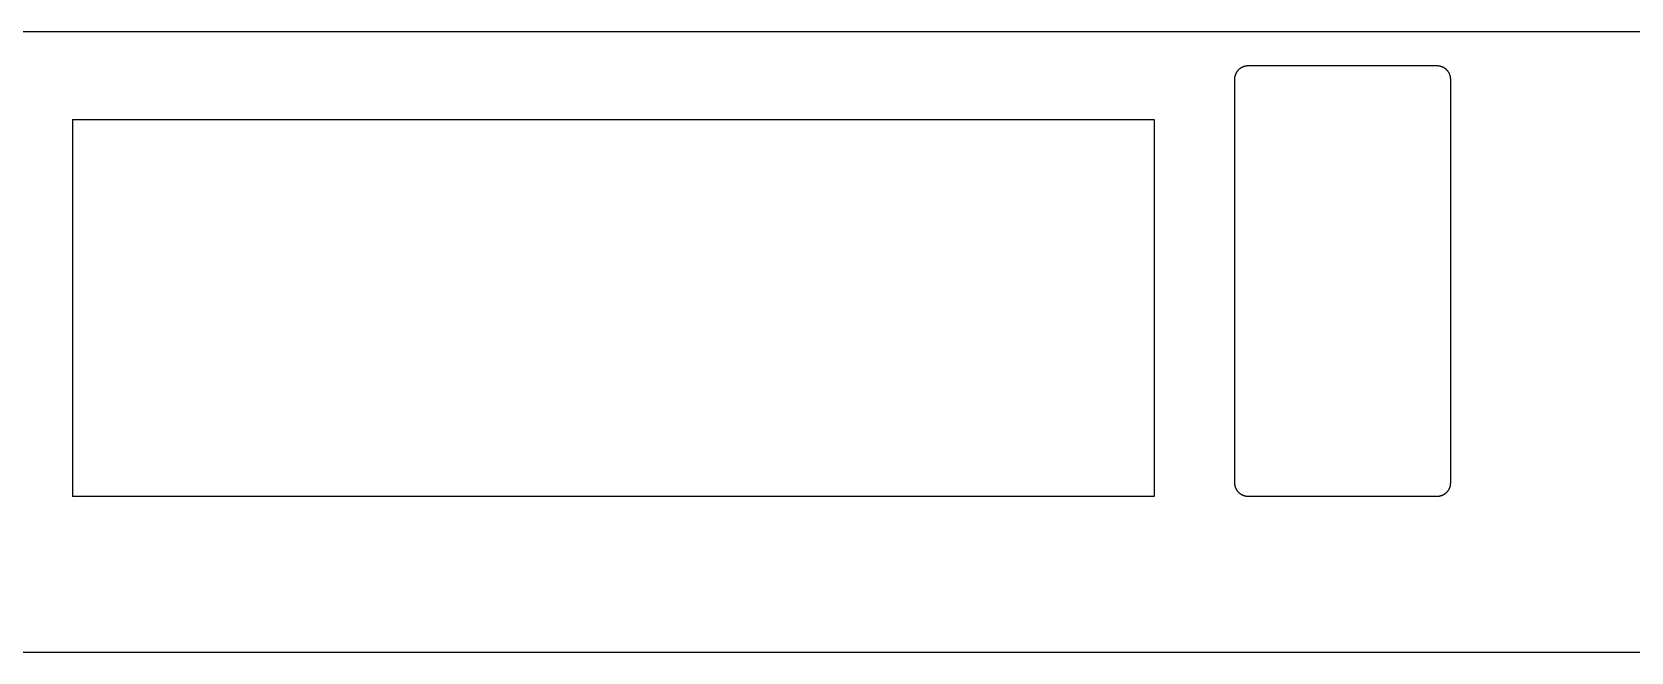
# Model space of a CAD drawing. Header units: millimetres. Extents: x 1057 to 1343, y -204 to -96.
# Drawn here: x 1208.5 to 1267.9, y -200.9 to -177.8 of the extents above; entities that cross this region are included whole.
import ezdxf

# ---------------------------------------------------------------- set-up
doc = ezdxf.new("R2010")
doc.units = ezdxf.units.MM
doc.layers.add('Layer 01', color=18, linetype='Continuous', true_color=0x000000)

msp = doc.modelspace()

# ---------------------------------------------------------------- linework, layer by layer
for p, q in [((1210, -181.1, 1.5), (1210, -195.1, 1.5)), ((1210, -181.1, 1.5), (1250.15, -181.1, 1.5)), ((1250.15, -181.1, 1.5), (1250.15, -195.1, 1.5)), ((1250.15, -195.1, 1.5), (1210, -195.1, 1.5))]:
    msp.add_line(p, q)
at = {"layer": 'Layer 01', "color": 0}
for p, q in [((1289.263, -177.85, 1.5), (1101.213, -177.85, 1.5)), ((1253.279, -179.265, 1.5), (1253.287, -179.256, 1.5)), ((1253.287, -179.256, 1.5), (1253.296, -179.246, 1.5)), ((1253.296, -179.246, 1.5), (1253.306, -179.237, 1.5)), ((1253.306, -179.237, 1.5), (1253.315, -179.229, 1.5)), ((1253.315, -179.229, 1.5), (1253.325, -179.22, 1.5)), ((1253.325, -179.22, 1.5), (1253.335, -179.212, 1.5)), ((1253.335, -179.212, 1.5), (1253.345, -179.204, 1.5)), ((1253.345, -179.204, 1.5), (1253.355, -179.196, 1.5)), ((1253.355, -179.196, 1.5), (1253.366, -179.189, 1.5)), ((1253.366, -179.189, 1.5), (1253.376, -179.182, 1.5)), ((1253.376, -179.182, 1.5), (1253.387, -179.175, 1.5)), ((1253.387, -179.175, 1.5), (1253.398, -179.168, 1.5)), ((1253.398, -179.168, 1.5), (1253.409, -179.162, 1.5)), ((1253.409, -179.162, 1.5), (1253.42, -179.156, 1.5)), ((1253.42, -179.156, 1.5), (1253.432, -179.15, 1.5)), ((1253.432, -179.15, 1.5), (1253.443, -179.145, 1.5)), ((1253.443, -179.145, 1.5), (1253.454, -179.14, 1.5)), ((1253.454, -179.14, 1.5), (1253.466, -179.135, 1.5)), ((1253.466, -179.135, 1.5), (1253.478, -179.131, 1.5)), ((1253.478, -179.131, 1.5), (1253.489, -179.127, 1.5)), ((1253.489, -179.127, 1.5), (1253.501, -179.123, 1.5)), ((1253.501, -179.123, 1.5), (1253.512, -179.119, 1.5)), ((1253.512, -179.119, 1.5), (1253.524, -179.116, 1.5)), ((1253.524, -179.116, 1.5), (1253.536, -179.113, 1.5)), ((1253.536, -179.113, 1.5), (1253.547, -179.111, 1.5)), ((1253.547, -179.111, 1.5), (1253.559, -179.108, 1.5)), ((1253.559, -179.108, 1.5), (1253.571, -179.106, 1.5)), ((1253.571, -179.106, 1.5), (1253.582, -179.105, 1.5)), ((1253.582, -179.105, 1.5), (1253.594, -179.103, 1.5)), ((1253.594, -179.103, 1.5), (1253.605, -179.102, 1.5)), ((1253.605, -179.102, 1.5), (1253.616, -179.101, 1.5)), ((1253.616, -179.101, 1.5), (1253.628, -179.1, 1.5)), ((1253.628, -179.1, 1.5), (1253.639, -179.1, 1.5)), ((1253.639, -179.1, 1.5), (1253.65, -179.1, 1.5)), ((1253.65, -179.1, 1.5), (1260.65, -179.1, 1.5)), ((1260.65, -179.1, 1.5), (1260.661, -179.1, 1.5)), ((1260.661, -179.1, 1.5), (1260.672, -179.1, 1.5)), ((1260.672, -179.1, 1.5), (1260.684, -179.101, 1.5)), ((1260.684, -179.101, 1.5), (1260.695, -179.102, 1.5)), ((1260.695, -179.102, 1.5), (1260.706, -179.103, 1.5)), ((1260.706, -179.103, 1.5), (1260.718, -179.105, 1.5)), ((1260.718, -179.105, 1.5), (1260.729, -179.106, 1.5)), ((1260.729, -179.106, 1.5), (1260.741, -179.108, 1.5)), ((1260.741, -179.108, 1.5), (1260.753, -179.111, 1.5)), ((1260.753, -179.111, 1.5), (1260.764, -179.113, 1.5)), ((1260.764, -179.113, 1.5), (1260.776, -179.116, 1.5)), ((1260.776, -179.116, 1.5), (1260.788, -179.119, 1.5)), ((1260.788, -179.119, 1.5), (1260.799, -179.123, 1.5)), ((1260.799, -179.123, 1.5), (1260.811, -179.127, 1.5)), ((1260.811, -179.127, 1.5), (1260.822, -179.131, 1.5)), ((1260.822, -179.131, 1.5), (1260.834, -179.135, 1.5)), ((1260.834, -179.135, 1.5), (1260.846, -179.14, 1.5)), ((1260.846, -179.14, 1.5), (1260.857, -179.145, 1.5)), ((1260.857, -179.145, 1.5), (1260.868, -179.15, 1.5)), ((1260.868, -179.15, 1.5), (1260.88, -179.156, 1.5)), ((1260.88, -179.156, 1.5), (1260.891, -179.162, 1.5)), ((1260.891, -179.162, 1.5), (1260.902, -179.168, 1.5)), ((1260.902, -179.168, 1.5), (1260.913, -179.175, 1.5)), ((1260.913, -179.175, 1.5), (1260.924, -179.182, 1.5)), ((1260.924, -179.182, 1.5), (1260.934, -179.189, 1.5)), ((1260.934, -179.189, 1.5), (1260.945, -179.196, 1.5)), ((1260.945, -179.196, 1.5), (1260.955, -179.204, 1.5)), ((1260.955, -179.204, 1.5), (1260.965, -179.212, 1.5)), ((1260.965, -179.212, 1.5), (1260.975, -179.22, 1.5)), ((1260.975, -179.22, 1.5), (1260.985, -179.229, 1.5)), ((1260.985, -179.229, 1.5), (1260.994, -179.237, 1.5)), ((1260.994, -179.237, 1.5), (1261.004, -179.246, 1.5)), ((1261.004, -179.246, 1.5), (1261.013, -179.256, 1.5)), ((1261.013, -179.256, 1.5), (1261.021, -179.265, 1.5)), ((1253.15, -179.578, 1.5), (1253.151, -179.566, 1.5)), ((1253.15, -179.589, 1.5), (1253.15, -179.578, 1.5)), ((1253.15, -179.6, 1.5), (1253.15, -179.589, 1.5)), ((1253.15, -194.6, 1.5), (1253.15, -179.6, 1.5)), ((1253.151, -179.566, 1.5), (1253.152, -179.555, 1.5)), ((1253.152, -179.555, 1.5), (1253.153, -179.544, 1.5)), ((1253.153, -179.544, 1.5), (1253.155, -179.532, 1.5)), ((1253.155, -179.532, 1.5), (1253.156, -179.521, 1.5)), ((1253.156, -179.521, 1.5), (1253.158, -179.509, 1.5)), ((1253.158, -179.509, 1.5), (1253.161, -179.497, 1.5)), ((1253.161, -179.497, 1.5), (1253.163, -179.486, 1.5)), ((1253.163, -179.486, 1.5), (1253.166, -179.474, 1.5)), ((1253.166, -179.474, 1.5), (1253.169, -179.462, 1.5)), ((1253.169, -179.462, 1.5), (1253.173, -179.451, 1.5)), ((1253.173, -179.451, 1.5), (1253.177, -179.439, 1.5)), ((1253.177, -179.439, 1.5), (1253.181, -179.428, 1.5)), ((1253.181, -179.428, 1.5), (1253.185, -179.416, 1.5)), ((1253.185, -179.416, 1.5), (1253.19, -179.404, 1.5)), ((1253.19, -179.404, 1.5), (1253.195, -179.393, 1.5)), ((1253.195, -179.393, 1.5), (1253.2, -179.382, 1.5)), ((1253.2, -179.382, 1.5), (1253.206, -179.37, 1.5)), ((1253.206, -179.37, 1.5), (1253.212, -179.359, 1.5)), ((1253.212, -179.359, 1.5), (1253.218, -179.348, 1.5)), ((1253.218, -179.348, 1.5), (1253.225, -179.337, 1.5)), ((1253.225, -179.337, 1.5), (1253.232, -179.326, 1.5)), ((1253.232, -179.326, 1.5), (1253.239, -179.316, 1.5)), ((1253.239, -179.316, 1.5), (1253.246, -179.305, 1.5)), ((1253.246, -179.305, 1.5), (1253.254, -179.295, 1.5)), ((1253.254, -179.295, 1.5), (1253.262, -179.285, 1.5)), ((1253.262, -179.285, 1.5), (1253.27, -179.275, 1.5)), ((1253.27, -179.275, 1.5), (1253.279, -179.265, 1.5)), ((1261.021, -179.265, 1.5), (1261.03, -179.275, 1.5)), ((1261.03, -179.275, 1.5), (1261.038, -179.285, 1.5)), ((1261.038, -179.285, 1.5), (1261.046, -179.295, 1.5)), ((1261.046, -179.295, 1.5), (1261.054, -179.305, 1.5)), ((1261.054, -179.305, 1.5), (1261.061, -179.316, 1.5)), ((1261.061, -179.316, 1.5), (1261.068, -179.326, 1.5)), ((1261.068, -179.326, 1.5), (1261.075, -179.337, 1.5)), ((1261.075, -179.337, 1.5), (1261.082, -179.348, 1.5)), ((1261.082, -179.348, 1.5), (1261.088, -179.359, 1.5)), ((1261.088, -179.359, 1.5), (1261.094, -179.37, 1.5)), ((1261.094, -179.37, 1.5), (1261.1, -179.382, 1.5)), ((1261.1, -179.382, 1.5), (1261.105, -179.393, 1.5)), ((1261.105, -179.393, 1.5), (1261.11, -179.404, 1.5)), ((1261.11, -179.404, 1.5), (1261.115, -179.416, 1.5)), ((1261.115, -179.416, 1.5), (1261.119, -179.428, 1.5)), ((1261.119, -179.428, 1.5), (1261.123, -179.439, 1.5)), ((1261.123, -179.439, 1.5), (1261.127, -179.451, 1.5)), ((1261.127, -179.451, 1.5), (1261.131, -179.462, 1.5)), ((1261.131, -179.462, 1.5), (1261.134, -179.474, 1.5)), ((1261.134, -179.474, 1.5), (1261.137, -179.486, 1.5)), ((1261.137, -179.486, 1.5), (1261.139, -179.497, 1.5)), ((1261.139, -179.497, 1.5), (1261.142, -179.509, 1.5)), ((1261.142, -179.509, 1.5), (1261.144, -179.521, 1.5)), ((1261.144, -179.521, 1.5), (1261.145, -179.532, 1.5)), ((1261.145, -179.532, 1.5), (1261.147, -179.544, 1.5)), ((1261.147, -179.544, 1.5), (1261.148, -179.555, 1.5)), ((1261.148, -179.555, 1.5), (1261.149, -179.566, 1.5)), ((1261.149, -179.566, 1.5), (1261.15, -179.578, 1.5)), ((1261.15, -179.578, 1.5), (1261.15, -179.589, 1.5)), ((1261.15, -179.589, 1.5), (1261.15, -179.6, 1.5)), ((1261.15, -179.6, 1.5), (1261.15, -194.6, 1.5)), ((1253.15, -194.611, 1.5), (1253.15, -194.6, 1.5)), ((1253.15, -194.622, 1.5), (1253.15, -194.611, 1.5)), ((1253.151, -194.634, 1.5), (1253.15, -194.622, 1.5)), ((1253.152, -194.645, 1.5), (1253.151, -194.634, 1.5)), ((1253.153, -194.656, 1.5), (1253.152, -194.645, 1.5)), ((1253.155, -194.668, 1.5), (1253.153, -194.656, 1.5)), ((1253.156, -194.679, 1.5), (1253.155, -194.668, 1.5)), ((1253.158, -194.691, 1.5), (1253.156, -194.679, 1.5)), ((1261.144, -194.679, 1.5), (1261.142, -194.691, 1.5)), ((1261.145, -194.668, 1.5), (1261.144, -194.679, 1.5)), ((1261.147, -194.656, 1.5), (1261.145, -194.668, 1.5)), ((1261.148, -194.645, 1.5), (1261.147, -194.656, 1.5)), ((1261.149, -194.634, 1.5), (1261.148, -194.645, 1.5)), ((1261.15, -194.622, 1.5), (1261.149, -194.634, 1.5)), ((1261.15, -194.6, 1.5), (1261.15, -194.611, 1.5)), ((1261.15, -194.611, 1.5), (1261.15, -194.622, 1.5)), ((1253.161, -194.703, 1.5), (1253.158, -194.691, 1.5)), ((1253.163, -194.714, 1.5), (1253.161, -194.703, 1.5)), ((1253.166, -194.726, 1.5), (1253.163, -194.714, 1.5)), ((1253.169, -194.738, 1.5), (1253.166, -194.726, 1.5)), ((1253.173, -194.749, 1.5), (1253.169, -194.738, 1.5)), ((1253.177, -194.761, 1.5), (1253.173, -194.749, 1.5)), ((1253.181, -194.772, 1.5), (1253.177, -194.761, 1.5)), ((1253.185, -194.784, 1.5), (1253.181, -194.772, 1.5)), ((1253.19, -194.796, 1.5), (1253.185, -194.784, 1.5)), ((1253.195, -194.807, 1.5), (1253.19, -194.796, 1.5)), ((1253.2, -194.818, 1.5), (1253.195, -194.807, 1.5)), ((1253.206, -194.83, 1.5), (1253.2, -194.818, 1.5)), ((1253.212, -194.841, 1.5), (1253.206, -194.83, 1.5)), ((1253.218, -194.852, 1.5), (1253.212, -194.841, 1.5)), ((1253.225, -194.863, 1.5), (1253.218, -194.852, 1.5)), ((1253.232, -194.874, 1.5), (1253.225, -194.863, 1.5)), ((1253.239, -194.884, 1.5), (1253.232, -194.874, 1.5)), ((1253.246, -194.895, 1.5), (1253.239, -194.884, 1.5)), ((1253.254, -194.905, 1.5), (1253.246, -194.895, 1.5)), ((1253.262, -194.915, 1.5), (1253.254, -194.905, 1.5)), ((1253.27, -194.925, 1.5), (1253.262, -194.915, 1.5)), ((1253.279, -194.935, 1.5), (1253.27, -194.925, 1.5)), ((1253.287, -194.944, 1.5), (1253.279, -194.935, 1.5)), ((1253.296, -194.954, 1.5), (1253.287, -194.944, 1.5)), ((1253.306, -194.963, 1.5), (1253.296, -194.954, 1.5)), ((1253.315, -194.971, 1.5), (1253.306, -194.963, 1.5)), ((1253.325, -194.98, 1.5), (1253.315, -194.971, 1.5)), ((1253.335, -194.988, 1.5), (1253.325, -194.98, 1.5)), ((1253.345, -194.996, 1.5), (1253.335, -194.988, 1.5)), ((1253.355, -195.004, 1.5), (1253.345, -194.996, 1.5)), ((1253.366, -195.011, 1.5), (1253.355, -195.004, 1.5)), ((1253.376, -195.018, 1.5), (1253.366, -195.011, 1.5)), ((1253.387, -195.025, 1.5), (1253.376, -195.018, 1.5)), ((1253.398, -195.032, 1.5), (1253.387, -195.025, 1.5)), ((1253.409, -195.038, 1.5), (1253.398, -195.032, 1.5)), ((1253.42, -195.044, 1.5), (1253.409, -195.038, 1.5)), ((1253.432, -195.05, 1.5), (1253.42, -195.044, 1.5)), ((1253.443, -195.055, 1.5), (1253.432, -195.05, 1.5)), ((1253.454, -195.06, 1.5), (1253.443, -195.055, 1.5)), ((1253.466, -195.065, 1.5), (1253.454, -195.06, 1.5)), ((1253.478, -195.069, 1.5), (1253.466, -195.065, 1.5)), ((1253.489, -195.073, 1.5), (1253.478, -195.069, 1.5)), ((1253.501, -195.077, 1.5), (1253.489, -195.073, 1.5)), ((1253.512, -195.081, 1.5), (1253.501, -195.077, 1.5)), ((1253.524, -195.084, 1.5), (1253.512, -195.081, 1.5)), ((1253.536, -195.087, 1.5), (1253.524, -195.084, 1.5)), ((1253.547, -195.089, 1.5), (1253.536, -195.087, 1.5)), ((1253.559, -195.092, 1.5), (1253.547, -195.089, 1.5)), ((1253.571, -195.094, 1.5), (1253.559, -195.092, 1.5)), ((1253.582, -195.095, 1.5), (1253.571, -195.094, 1.5)), ((1253.594, -195.097, 1.5), (1253.582, -195.095, 1.5)), ((1253.605, -195.098, 1.5), (1253.594, -195.097, 1.5)), ((1253.616, -195.099, 1.5), (1253.605, -195.098, 1.5)), ((1253.628, -195.1, 1.5), (1253.616, -195.099, 1.5)), ((1253.639, -195.1, 1.5), (1253.628, -195.1, 1.5)), ((1253.65, -195.1, 1.5), (1253.639, -195.1, 1.5)), ((1260.65, -195.1, 1.5), (1253.65, -195.1, 1.5)), ((1260.661, -195.1, 1.5), (1260.65, -195.1, 1.5)), ((1260.672, -195.1, 1.5), (1260.661, -195.1, 1.5)), ((1260.684, -195.099, 1.5), (1260.672, -195.1, 1.5)), ((1260.695, -195.098, 1.5), (1260.684, -195.099, 1.5)), ((1260.706, -195.097, 1.5), (1260.695, -195.098, 1.5)), ((1260.718, -195.095, 1.5), (1260.706, -195.097, 1.5)), ((1260.729, -195.094, 1.5), (1260.718, -195.095, 1.5)), ((1260.741, -195.092, 1.5), (1260.729, -195.094, 1.5)), ((1260.753, -195.089, 1.5), (1260.741, -195.092, 1.5)), ((1260.764, -195.087, 1.5), (1260.753, -195.089, 1.5)), ((1260.776, -195.084, 1.5), (1260.764, -195.087, 1.5)), ((1260.788, -195.081, 1.5), (1260.776, -195.084, 1.5)), ((1260.799, -195.077, 1.5), (1260.788, -195.081, 1.5)), ((1260.811, -195.073, 1.5), (1260.799, -195.077, 1.5)), ((1260.822, -195.069, 1.5), (1260.811, -195.073, 1.5)), ((1260.834, -195.065, 1.5), (1260.822, -195.069, 1.5)), ((1260.846, -195.06, 1.5), (1260.834, -195.065, 1.5)), ((1260.857, -195.055, 1.5), (1260.846, -195.06, 1.5)), ((1260.868, -195.05, 1.5), (1260.857, -195.055, 1.5)), ((1260.88, -195.044, 1.5), (1260.868, -195.05, 1.5)), ((1260.891, -195.038, 1.5), (1260.88, -195.044, 1.5)), ((1260.902, -195.032, 1.5), (1260.891, -195.038, 1.5)), ((1260.913, -195.025, 1.5), (1260.902, -195.032, 1.5)), ((1260.924, -195.018, 1.5), (1260.913, -195.025, 1.5)), ((1260.934, -195.011, 1.5), (1260.924, -195.018, 1.5)), ((1260.945, -195.004, 1.5), (1260.934, -195.011, 1.5)), ((1260.955, -194.996, 1.5), (1260.945, -195.004, 1.5)), ((1260.965, -194.988, 1.5), (1260.955, -194.996, 1.5)), ((1260.975, -194.98, 1.5), (1260.965, -194.988, 1.5)), ((1260.985, -194.971, 1.5), (1260.975, -194.98, 1.5)), ((1260.994, -194.963, 1.5), (1260.985, -194.971, 1.5)), ((1261.004, -194.954, 1.5), (1260.994, -194.963, 1.5)), ((1261.013, -194.944, 1.5), (1261.004, -194.954, 1.5)), ((1261.021, -194.935, 1.5), (1261.013, -194.944, 1.5)), ((1261.03, -194.925, 1.5), (1261.021, -194.935, 1.5)), ((1261.038, -194.915, 1.5), (1261.03, -194.925, 1.5)), ((1261.046, -194.905, 1.5), (1261.038, -194.915, 1.5)), ((1261.054, -194.895, 1.5), (1261.046, -194.905, 1.5)), ((1261.061, -194.884, 1.5), (1261.054, -194.895, 1.5)), ((1261.068, -194.874, 1.5), (1261.061, -194.884, 1.5)), ((1261.075, -194.863, 1.5), (1261.068, -194.874, 1.5)), ((1261.082, -194.852, 1.5), (1261.075, -194.863, 1.5)), ((1261.088, -194.841, 1.5), (1261.082, -194.852, 1.5)), ((1261.094, -194.83, 1.5), (1261.088, -194.841, 1.5)), ((1261.1, -194.818, 1.5), (1261.094, -194.83, 1.5)), ((1261.105, -194.807, 1.5), (1261.1, -194.818, 1.5)), ((1261.11, -194.796, 1.5), (1261.105, -194.807, 1.5)), ((1261.115, -194.784, 1.5), (1261.11, -194.796, 1.5)), ((1261.119, -194.772, 1.5), (1261.115, -194.784, 1.5)), ((1261.123, -194.761, 1.5), (1261.119, -194.772, 1.5)), ((1261.127, -194.749, 1.5), (1261.123, -194.761, 1.5)), ((1261.131, -194.738, 1.5), (1261.127, -194.749, 1.5)), ((1261.134, -194.726, 1.5), (1261.131, -194.738, 1.5)), ((1261.137, -194.714, 1.5), (1261.134, -194.726, 1.5)), ((1261.139, -194.703, 1.5), (1261.137, -194.714, 1.5)), ((1261.142, -194.691, 1.5), (1261.139, -194.703, 1.5)), ((1116.161, -200.875, 1.5), (1283.839, -200.875, 1.5))]:
    msp.add_line(p, q, dxfattribs=at)

doc.saveas('drawing.dxf')
